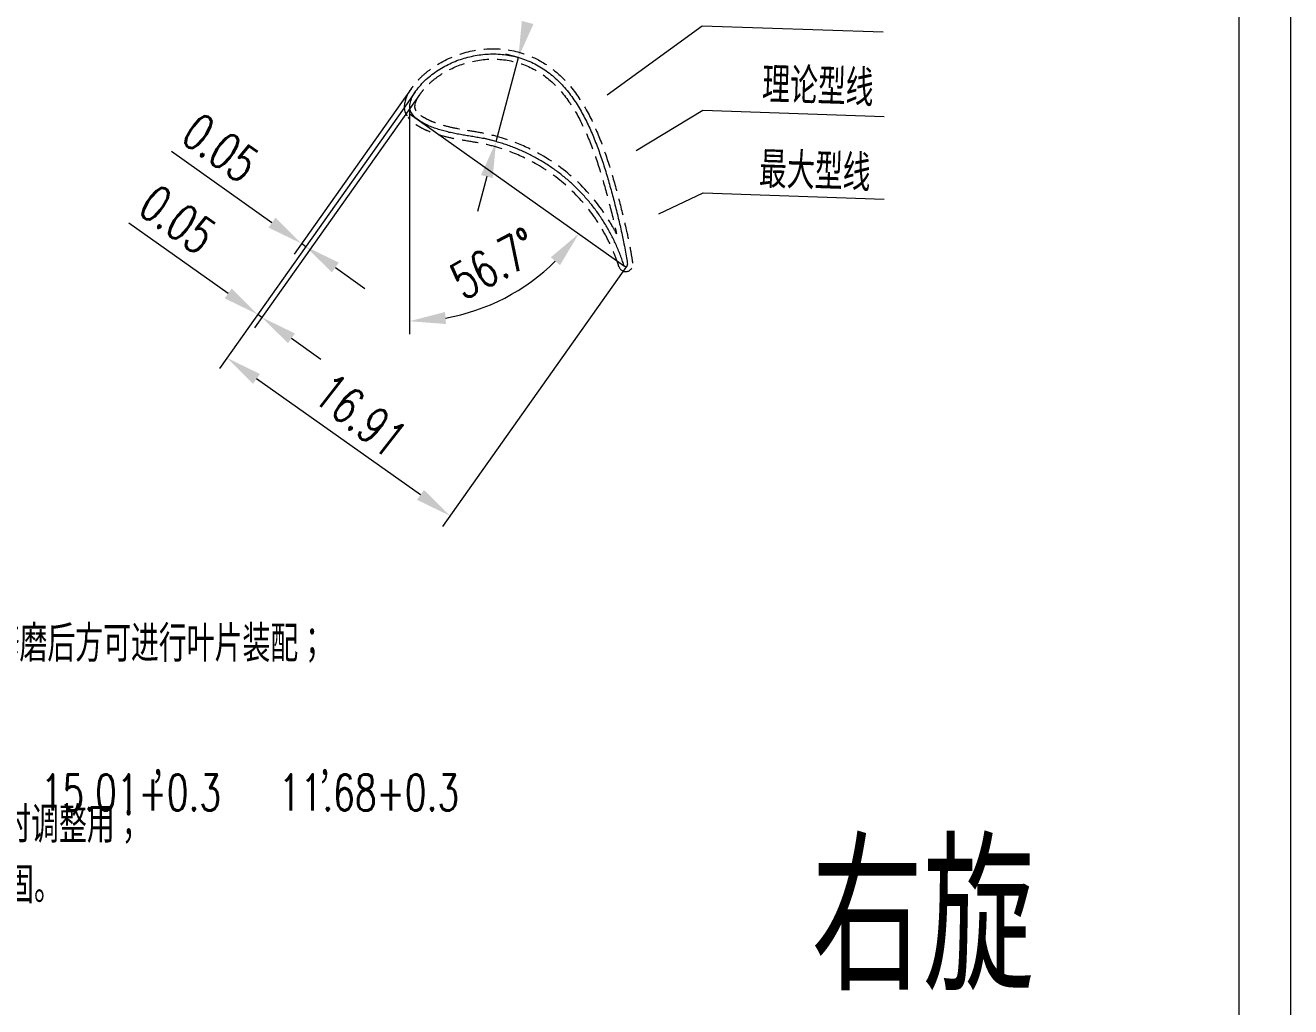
# Model space of a CAD drawing. Header units: inches. Extents: x 1744 to 2164, y 494 to 791.
# Drawn here: x 2042.1 to 2164.5, y 555.6 to 650.5 of the extents above; entities that cross this region are included whole.
import ezdxf

# ---------------------------------------------------------------- set-up
doc = ezdxf.new("R2010")
doc.units = ezdxf.units.IN
doc.header["$MEASUREMENT"] = 0
doc.linetypes.add('DASHED', pattern=[19.05, 12.7, -6.35])
for name, color, linetype, lineweight in [('1轮廓实线层', 7, 'Continuous', 0), ('4虚线层', 1, 'DASHED', 0), ('6文字层', 3, 'Continuous', 0), ('7标注层', 4, 'Continuous', 0), ('图框层', 7, 'Continuous', 0)]:
    doc.layers.add(name, color=color, linetype=linetype, lineweight=lineweight)
doc.styles.add('HCTC', font='ROMANS.SHX', dxfattribs={"width": 0.7, "bigfont": 'INTECAD.SHX'})

# ---------------------------------------------------------------- blocks, each defined once
blk = doc.blocks.new('导叶12.5-54.7')
at = {"layer": '6文字层', "style": 'HCTC', "width": 0.7}
for tag, p, rotation in [('HG3', (245.1, 257.34), 90), ('Δ', (196.47, 250.06), 48.8667), ('HG4', (262.5, 241.76), 90), ('RG3', (98.78, 234.44), 319.9707), ('HG1', (43.94, 225.77), 90), ('HG2', (120.68, 225.13), 90), ('HG', (132.65, 223.03), 90), ('RG1', (60.06, 210.44), 39.6842), ('RG2', (102.25, 214.34), 319.9707), ('H', (33.91, 206.15), 90), ('HLEJ', (44.14, 182.99), 90), ('HLE', (132.65, 184.61), 90), ('YH', (320.99, 157.35), 73.1861), ('D1', (33.91, 145.85), 90), ('LP1', (287.48, 140.79), 324.6451), ('LP2', (283.34, 133.87), 324.6451), ('安装角B', (315, 125.33), 28.443), ('L', (300.24, 115.77), 321.8379), ('菱形角', (63.37, 50.54), 79.9546), ('B', (102.57, 52.85), 90), ('YS', (40.59, 48.02), 69.3874), ('YD', (50.18, 47.96), 69.3874), ('P', (116.95, 41.61), 69.3874), ('Q', (99.51, 21.59), 69.3874)]:
    blk.add_attdef(tag, p, '', height=3.5, rotation=rotation, dxfattribs=at)
for tag, p in [('AG', (72.28, 232.74)), ('RLE2', (231.39, 196.52)), ('RLE1', (197.17, 195.06)), ('ALE', (80.45, 182.12)), ('AB', (103.74, 182.12)), ('RLE3', (197.17, 181.33)), ('RLE4', (231.39, 181.33)), ('A', (78.33, 153.49)), ('叶型号', (215.94, 95.33)), ('叶片数', (218.01, 76.01)), ('厚叶', (252.82, 76.01)), ('PH', (274.1, 76.01)), ('QH', (297.12, 76.01))]:
    blk.add_attdef(tag, p, '', height=3.5, dxfattribs=at)
blk = doc.blocks.new('ZwmFrameMain_A3^_^中文^_^landscape')
at = {"color": 7, "linetype": 'Continuous'}
blk.add_line((395, 292), (395, -5), dxfattribs=at)
at = {"color": 6, "linetype": 'Continuous'}
blk.add_line((390, 287), (390, 0), dxfattribs=at)

msp = doc.modelspace()

# ---------------------------------------------------------------- linework, layer by layer
at = {"layer": '1轮廓实线层', "ltscale": 0.125}
for centre, radius, start, end in [((2080.4, 642.65), 1.16, 157.8484, 218.9651), ((2100.15, 627.38), 0.18, 196.2566, 8.4507)]:
    msp.add_arc(centre, radius, start, end, dxfattribs=at)
for points, knots in [([(2079.33, 643.09), (2079.37, 643.24), (2079.5, 643.62), (2079.87, 644.17), (2080.32, 644.75), (2080.84, 645.28), (2081.41, 645.75), (2082.01, 646.18), (2082.65, 646.56), (2083.31, 646.89), (2084, 647.17), (2084.71, 647.39), (2085.43, 647.56), (2086.16, 647.68), (2086.9, 647.75), (2087.64, 647.75), (2088.38, 647.7), (2089.11, 647.58), (2089.83, 647.4), (2090.53, 647.17), (2091.21, 646.87), (2091.86, 646.52), (2092.48, 646.11), (2093.07, 645.66), (2093.62, 645.16), (2094.13, 644.63), (2094.61, 644.06), (2095.05, 643.47), (2095.46, 642.85), (2095.84, 642.22), (2096.19, 641.56), (2096.52, 640.9), (2096.83, 640.23), (2097.11, 639.54), (2097.38, 638.85), (2097.64, 638.15), (2097.88, 637.45), (2098.11, 636.74), (2098.33, 636.03), (2098.54, 635.31), (2098.73, 634.6), (2098.93, 633.88), (2099.12, 633.15), (2099.3, 632.42), (2099.48, 631.69), (2099.65, 630.96), (2099.8, 630.26), (2099.96, 629.52), (2100.1, 628.79), (2100.23, 628.07), (2100.3, 627.61), (2100.33, 627.41)], [-18.131078, -18.131078, -18.131078, -18.131078, -17.898019, -17.525338, -17.156311, -16.790855, -16.415524, -16.047963, -15.678871, -15.310731, -14.936307, -14.568196, -14.199362, -13.827833, -13.456311, -13.087315, -12.718462, -12.347055, -11.975306, -11.605755, -11.235697, -10.867735, -10.499968, -10.124505, -9.753897, -9.389231, -9.014726, -8.649696, -8.278199, -7.902007, -7.537622, -7.163087, -6.796726, -6.42855, -6.043321, -5.684383, -5.315564, -4.938583, -4.556162, -4.201928, -3.820447, -3.445305, -3.081924, -2.693617, -2.318095, -1.958722, -1.567335, -1.235515, -0.831663, -0.451866, -0.13699, -0.13699, -0.13699, -0.13699]), ([(2099.98, 627.33), (2099.93, 627.49), (2099.81, 627.83), (2099.63, 628.33), (2099.42, 628.84), (2099.2, 629.34), (2098.97, 629.83), (2098.73, 630.32), (2098.46, 630.79), (2098.19, 631.26), (2097.9, 631.72), (2097.59, 632.18), (2097.28, 632.62), (2096.95, 633.05), (2096.61, 633.47), (2096.25, 633.88), (2095.88, 634.28), (2095.5, 634.67), (2095.12, 635.05), (2094.72, 635.42), (2094.3, 635.77), (2093.88, 636.11), (2093.45, 636.44), (2093.01, 636.75), (2092.56, 637.05), (2092.09, 637.34), (2091.62, 637.61), (2091.15, 637.87), (2090.66, 638.12), (2090.17, 638.35), (2089.67, 638.56), (2089.17, 638.76), (2088.66, 638.95), (2088.14, 639.12), (2087.62, 639.27), (2087.09, 639.41), (2086.56, 639.53), (2086.03, 639.63), (2085.5, 639.73), (2084.97, 639.81), (2084.43, 639.9), (2083.9, 640), (2083.36, 640.1), (2082.83, 640.23), (2082.31, 640.37), (2081.79, 640.53), (2081.28, 640.72), (2080.79, 640.94), (2080.31, 641.2), (2079.86, 641.52), (2079.62, 641.79), (2079.5, 641.93)], [0, 0, 0, 0, 0.25259, 0.533426, 0.803921, 1.081097, 1.34789, 1.619363, 1.894873, 2.162804, 2.435558, 2.712539, 2.983779, 3.250313, 3.521506, 3.797059, 4.068931, 4.337827, 4.611559, 4.882672, 5.151463, 5.424853, 5.696305, 5.96633, 6.235358, 6.509624, 6.783263, 7.050909, 7.324191, 7.597649, 7.866272, 8.135849, 8.411758, 8.678507, 8.951619, 9.225941, 9.496885, 9.765395, 10.037068, 10.30771, 10.578498, 10.850356, 11.124185, 11.396086, 11.666664, 11.936671, 12.208073, 12.478949, 12.749725, 13.023269, 13.295252, 13.295252, 13.295252, 13.295252])]:
    msp.add_open_spline(points, degree=3, knots=knots, dxfattribs=at)
at = {"layer": '4虚线层', "ltscale": 0.125}
for centre, radius, start, end in [((2080.4, 642.65), 1.66, 157.8484, 218.9651), ((2080.4, 642.65), 0.656, 157.8484, 218.9651), ((2100.15, 627.38), 0.68, 196.2566, 8.4507)]:
    msp.add_arc(centre, radius, start, end, dxfattribs=at)
for points, knots in [([(2078.85, 643.23), (2078.89, 643.38), (2078.95, 643.54), (2079.1, 643.89), (2079.21, 644.07), (2079.41, 644.38), (2079.51, 644.51), (2079.73, 644.8), (2079.84, 644.94), (2080.23, 645.38), (2080.52, 645.66), (2081.13, 646.17), (2081.45, 646.4), (2082.69, 647.2), (2083.69, 647.63), (2085.76, 648.18), (2086.85, 648.29), (2089, 648.16), (2090.07, 647.91), (2091.77, 647.17), (2092.44, 646.77), (2093.65, 645.84), (2094.2, 645.31), (2095.37, 643.95), (2095.93, 643.08), (2096.92, 641.29), (2097.33, 640.35), (2098.07, 638.47), (2098.39, 637.51), (2098.98, 635.59), (2099.25, 634.63), (2099.75, 632.69), (2099.99, 631.71), (2100.35, 630.12), (2100.48, 629.5), (2100.67, 628.49), (2100.73, 628.1), (2100.8, 627.64), (2100.81, 627.56), (2100.82, 627.48)], [-18.131078, -18.131078, -18.131078, -18.131078, -17.911089, -17.911089, -17.658822, -17.658822, -17.406556, -17.406556, -17.154289, -17.154289, -16.591802, -16.591802, -16.029314, -16.029314, -14.49384, -14.49384, -12.958365, -12.958365, -11.422891, -11.422891, -10.334424, -10.334424, -9.245958, -9.245958, -7.751855, -7.751855, -6.257753, -6.257753, -4.76365, -4.76365, -3.269548, -3.269548, -1.775446, -1.775446, -0.833648, -0.833648, -0.259026, -0.259026, -0.13699, -0.13699, -0.13699, -0.13699]), ([(2079.81, 642.95), (2079.85, 643.08), (2079.89, 643.2), (2079.99, 643.43), (2080.07, 643.56), (2080.25, 643.83), (2080.36, 643.97), (2080.56, 644.24), (2080.67, 644.37), (2080.89, 644.61), (2081, 644.73), (2081.37, 645.07), (2081.63, 645.29), (2082.17, 645.69), (2082.46, 645.87), (2083.55, 646.49), (2084.42, 646.82), (2086.25, 647.23), (2087.22, 647.3), (2089.12, 647.11), (2090.06, 646.85), (2091.78, 646.04), (2092.57, 645.47), (2093.96, 644.12), (2094.55, 643.35), (2095.59, 641.68), (2096.03, 640.8), (2096.82, 638.97), (2097.16, 638.03), (2097.78, 636.13), (2098.06, 635.16), (2098.59, 633.21), (2098.84, 632.22), (2099.14, 630.93), (2099.21, 630.64), (2099.27, 630.34)], [-18.131078, -18.131078, -18.131078, -18.131078, -17.906256, -17.906256, -17.638201, -17.638201, -17.370147, -17.370147, -17.102092, -17.102092, -16.834037, -16.834037, -16.297928, -16.297928, -15.761819, -15.761819, -14.314787, -14.314787, -12.795179, -12.795179, -11.275572, -11.275572, -9.755964, -9.755964, -8.236357, -8.236357, -6.716749, -6.716749, -5.197141, -5.197141, -3.677534, -3.677534, -2.13991, -2.13991, -1.684881, -1.684881, -1.684881, -1.684881]), ([(2099.5, 627.17), (2099.42, 627.41), (2099.35, 627.65), (2099.17, 628.11), (2099.08, 628.34), (2098.89, 628.8), (2098.8, 629.03), (2098.46, 629.75), (2098.21, 630.23), (2097.66, 631.18), (2097.36, 631.64), (2096.3, 633.13), (2095.44, 634.08), (2093.55, 635.79), (2092.51, 636.54), (2090.54, 637.65), (2089.65, 638.05), (2088.18, 638.59), (2087.61, 638.76), (2086.48, 639.04), (2085.89, 639.15), (2084.71, 639.35), (2084.1, 639.44), (2083.03, 639.66), (2082.57, 639.77), (2081.75, 640.02), (2081.38, 640.14), (2080.79, 640.39), (2080.58, 640.49), (2080.19, 640.7), (2080.03, 640.8), (2079.74, 640.99), (2079.63, 641.08), (2079.41, 641.28), (2079.32, 641.38), (2079.2, 641.52), (2079.16, 641.56), (2079.13, 641.6)], [0, 0, 0, 0, 0.381505, 0.381505, 0.763009, 0.763009, 1.144514, 1.144514, 1.98971, 1.98971, 2.834907, 2.834907, 4.803244, 4.803244, 6.771582, 6.771582, 8.279789, 8.279789, 9.187937, 9.187937, 10.096086, 10.096086, 11.004234, 11.004234, 11.692892, 11.692892, 12.253398, 12.253398, 12.580817, 12.580817, 12.855065, 12.855065, 13.035473, 13.035473, 13.215882, 13.215882, 13.295252, 13.295252, 13.295252, 13.295252]), ([(2099.27, 630.34), (2099.15, 630.59), (2099.01, 630.83), (2098.6, 631.55), (2098.31, 632.01), (2097.13, 633.71), (2096.12, 634.85), (2093.84, 636.85), (2092.57, 637.71), (2090.39, 638.82), (2089.53, 639.18), (2088.1, 639.66), (2087.54, 639.82), (2086.4, 640.08), (2085.84, 640.18), (2084.72, 640.36), (2084.17, 640.45), (2083.21, 640.65), (2082.8, 640.75), (2082.07, 640.97), (2081.76, 641.07), (2081.25, 641.28), (2081.05, 641.37), (2080.67, 641.58), (2080.48, 641.69), (2080.24, 641.88), (2080.17, 641.94), (2080.02, 642.09), (2079.95, 642.17), (2079.88, 642.26)], [1.507496, 1.507496, 1.507496, 1.507496, 1.913767, 1.913767, 2.713126, 2.713126, 4.926136, 4.926136, 7.139146, 7.139146, 8.498239, 8.498239, 9.344856, 9.344856, 10.191473, 10.191473, 11.038091, 11.038091, 11.695449, 11.695449, 12.219144, 12.219144, 12.574091, 12.574091, 12.929038, 12.929038, 13.124874, 13.124874, 13.295252, 13.295252, 13.295252, 13.295252])]:
    msp.add_open_spline(points, degree=3, knots=knots, dxfattribs=at)
at = {"layer": '7标注层', "color": 4, "lineweight": 0}
for p, q in [((2098.36, 643.8), (2107.54, 650.48)), ((2107.54, 650.48), (2125.06, 649.87)), ((2101.15, 638.41), (2107.62, 642.3)), ((2107.62, 642.3), (2125.16, 641.69)), ((2103.36, 632.28), (2107.63, 634.32)), ((2107.63, 634.32), (2125.15, 633.71))]:
    msp.add_line(p, q, dxfattribs=at)
at = {"layer": '7标注层'}
for p, q in [((2087.62, 639.27), (2089.78, 647.41)), ((2089.78, 647.41), (2088.57, 647.73)), ((2080.22, 643.78), (2064.26, 621.25)), ((2079.42, 644.38), (2068.09, 628.39)), ((2079.81, 644.07), (2078.73, 642.55)), ((2078.73, 642.55), (2060.88, 617.33)), ((2079.24, 642.65), (2079.24, 635.26)), ((2079.22, 641.98), (2100.05, 627.23)), ((2087.62, 639.27), (2086.41, 639.59)), ((2079.24, 635.31), (2079.24, 620.65)), ((2069.22, 629.11), (2068.81, 629.41)), ((2100.3, 627.28), (2082.44, 602.06)), ((2064.98, 622.27), (2064.58, 622.55))]:
    msp.add_line(p, q, dxfattribs=at)
at = {"layer": '7标注层', "color": 4}
for p, q in [((2065.95, 631.43), (2056.25, 638.3)), ((2086.73, 635.88), (2085.83, 632.5)), ((2061.72, 624.58), (2052.11, 631.39)), ((2072.08, 627.09), (2074.93, 625.07)), ((2067.84, 620.25), (2070.69, 618.22)), ((2080.31, 605.1), (2064.46, 616.33))]:
    msp.add_line(p, q, dxfattribs=at)
msp.add_arc((2079.24, 641.96), 20.06, 280.0044, 314.6901, dxfattribs=at)
for points in [[(2090.11, 650.94), (2091.24, 650.64), (2089.78, 647.41)], [(2095.53, 641.74), (2098.01, 644.27), (2098.7, 643.33), (2095.53, 641.74)], [(2087.29, 635.74), (2086.16, 636.03), (2087.62, 639.27)], [(2098.15, 636.61), (2100.85, 638.91), (2101.45, 637.91), (2098.15, 636.61)], [(2100.2, 630.77), (2103.11, 632.8), (2103.61, 631.75), (2100.2, 630.77)], [(2066.29, 631.91), (2065.62, 630.95), (2068.81, 629.41)], [(2093.8, 627.32), (2092.91, 628.08), (2095.62, 630.37)], [(2071.74, 626.62), (2072.41, 627.57), (2069.22, 629.12)], [(2062.05, 625.06), (2061.38, 624.11), (2064.57, 622.56)], [(2082.68, 622.79), (2082.78, 621.63), (2079.24, 621.9)], [(2067.5, 619.77), (2068.17, 620.72), (2064.98, 622.27)], [(2064.79, 616.8), (2064.12, 615.85), (2061.6, 618.35)], [(2079.97, 604.63), (2080.65, 605.58), (2083.17, 603.08)]]:
    msp.add_solid(points, dxfattribs=at)

# ---------------------------------------------------------------- texts
at = {"layer": '6文字层', "style": 'HCTC', "width": 0.7}
msp.add_text('右旋', height=14, dxfattribs=at).set_placement((2118.12, 557.2))
at = {"layer": '6文字层', "color": 3, "char_height": 3.5, "attachment_point": 7, "rotation": 358, "style": 'HCTC'}
for s, insert in [('理论型线', (2113.29, 643.04)), ('最大型线', (2113, 634.83))]:
    msp.add_mtext(s, dxfattribs=dict(at, insert=insert))
at = {"layer": '6文字层', "insert": (1972.06, 606.64), "char_height": 3.5, "width": 116.2447, "attachment_point": 1, "style": 'HCTC'}
msp.add_mtext('{\\H1.429x;技术要求\\P}1、叶型按                        ；\\P2、图中的尺寸为正弦台磨之前的尺寸，叶片需经正弦台修磨后方可进行叶片装配；\\P3、主视图中叶高方向的尺寸均为径向平面内的尺寸；\\P4、导叶片共   片，其中加厚导叶片共  片，节距为：         ，        ，\\P  其余尺寸同导向叶片，加厚0.3放在背弧一侧，供装配时调整用；\\P5、A、B两个三角区按实际需要沿周向修斜，保证装配紧固。', dxfattribs=at)

# ---------------------------------------------------------------- next in the draw order: block references
at = {"layer": '6文字层'}
ref = msp.add_blockref('导叶12.5-54.7', (1769.49, 498.57), dxfattribs=at)
ref.add_attrib('LP1', '0.05', (2056.97, 639.36), dxfattribs={"height": 3.5, "rotation": 324.6451, "style": 'HCTC', "width": 0.7})
ref.add_attrib('LP2', '0.05', (2052.83, 632.44), dxfattribs={"height": 3.5, "rotation": 324.6451, "style": 'HCTC', "width": 0.7})
ref.add_attrib('L', '16.91', (2069.73, 614.34), dxfattribs={"height": 3.5, "rotation": 321.8379, "style": 'HCTC', "width": 0.7})
ref.add_attrib('安装角B', '56.7°', (2084.5, 623.9), dxfattribs={"height": 3.5, "rotation": 28.443, "style": 'HCTC', "width": 0.7})
ref.add_attrib('PH', '15.01+0.3', (2043.6, 574.58), dxfattribs={"height": 3.5, "style": 'HCTC', "width": 0.7})
ref.add_attrib('QH', '11.68+0.3', (2066.62, 574.58), dxfattribs={"height": 3.5, "style": 'HCTC', "width": 0.7})

# ---------------------------------------------------------------- next in the draw order: block references
at = {"layer": '图框层'}
msp.add_blockref('ZwmFrameMain_A3^_^中文^_^landscape', (1769.45, 498.57), dxfattribs=at)

doc.saveas('drawing.dxf')
